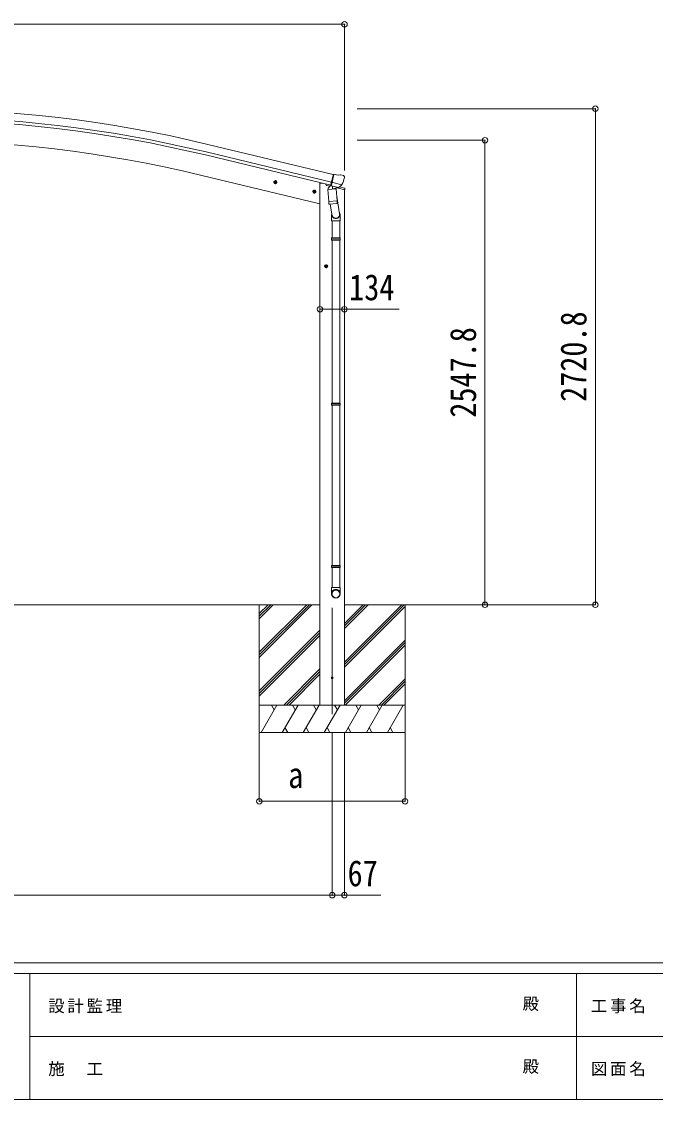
# Model space of a CAD drawing. Units: millimetres at full size. Extents: x -8385 to 8479, y -5853 to 5787.
# Drawn here: x -3447 to 31, y -5853 to 59 of the extents above; entities that cross this region are included whole.
import ezdxf
from ezdxf.enums import TextEntityAlignment as Align

# ---------------------------------------------------------------- set-up
doc = ezdxf.new("R2010")
doc.units = ezdxf.units.MM
doc.header["$LTSCALE"] = 30
doc.header["$PDMODE"] = 32
doc.header["$PDSIZE"] = 30
for name, color, linetype, lineweight in [('0-0_0', 7, 'Continuous', 9), ('0-1_本体', 4, 'Continuous', 9), ('0-2_部品', 7, 'Continuous', 9), ('0-8_PARTS2', 2, 'Continuous', 9), ('0-A_寸法', 6, 'Continuous', 9), ('F-0_240', 7, 'Continuous', 9)]:
    doc.layers.add(name, color=color, linetype=linetype, lineweight=lineweight)
doc.styles.add('ＭＳ ゴシック', font='')
doc.styles.get('ＭＳ ゴシック').set_extended_font_data('MS Gothic')

msp = doc.modelspace()

# ---------------------------------------------------------------- linework, layer by layer
at = {"layer": '0-0_0'}
for p, q in [((-6341.61, -3139.41), (-1809.6, -3139.41)), ((-2142.6, -3139.41), (-2142.6, -3839.41)), ((-2142.6, -3400.14), (-1881.87, -3139.41)), ((-2142.6, -3414.28), (-1867.72, -3139.41)), ((-2142.6, -3428.43), (-1853.58, -3139.41)), ((-2142.6, -3216.3), (-2065.71, -3139.41)), ((-2142.6, -3202.15), (-2079.86, -3139.41)), ((-2142.6, -3188.01), (-2093.99, -3139.41)), ((-1675.6, -3139.41), (-1254.43, -3139.41)), ((-1675.6, -3453.64), (-1361.37, -3139.41)), ((-1675.6, -3467.78), (-1347.22, -3139.41)), ((-1675.6, -3269.8), (-1545.21, -3139.41)), ((-1675.6, -3255.65), (-1559.36, -3139.41)), ((-1675.6, -3241.51), (-1573.5, -3139.41)), ((-1675.6, -3481.93), (-1342.6, -3148.93)), ((-1342.6, -3139.41), (-1342.6, -3839.41)), ((-2142.6, -3612.27), (-1809.6, -3279.28)), ((-2142.6, -3626.42), (-1809.6, -3293.42)), ((-2142.6, -3640.56), (-1809.6, -3307.56)), ((-1675.6, -3665.77), (-1342.6, -3332.78)), ((-1675.6, -3679.91), (-1342.6, -3346.92)), ((-1670.95, -3689.41), (-1342.6, -3361.06)), ((-2007.6, -3689.41), (-1809.6, -3491.41)), ((-1993.46, -3689.41), (-1809.6, -3505.55)), ((-1979.32, -3689.41), (-1809.6, -3519.69)), ((-1487.1, -3689.41), (-1342.6, -3544.91)), ((-1472.96, -3689.41), (-1342.6, -3559.05)), ((-1458.82, -3689.41), (-1342.6, -3573.19)), ((-1342.6, -3689.41), (-2142.6, -3689.41)), ((-2132.31, -3839.41), (-2045.7, -3689.41)), ((-2060.71, -3715.4), (-2075.71, -3689.41)), ((-2016.84, -3839.41), (-1930.23, -3689.41)), ((-1945.24, -3715.4), (-1960.24, -3689.41)), ((-1901.37, -3839.41), (-1814.76, -3689.41)), ((-1829.77, -3715.4), (-1844.77, -3689.41)), ((-1809.6, -3689.41), (-1675.6, -3689.41)), ((-1785.9, -3839.41), (-1699.29, -3689.41)), ((-1714.29, -3715.4), (-1729.3, -3689.41)), ((-1670.43, -3839.41), (-1583.82, -3689.41)), ((-1598.82, -3715.4), (-1613.83, -3689.41)), ((-1554.96, -3839.41), (-1468.35, -3689.41)), ((-1498.35, -3689.41), (-1483.35, -3715.4)), ((-1439.49, -3839.41), (-1352.88, -3689.41)), ((-2142.6, -3839.41), (-1342.6, -3839.41)), ((-2001.84, -3813.44), (-1986.84, -3839.41)), ((-1886.37, -3813.43), (-1871.37, -3839.41)), ((-1770.9, -3813.43), (-1755.9, -3839.41)), ((-1655.43, -3813.44), (-1640.43, -3839.41)), ((-1539.96, -3813.44), (-1524.96, -3839.41)), ((-1424.49, -3813.44), (-1409.49, -3839.41))]:
    msp.add_line(p, q, dxfattribs=at)
at = {"layer": '0-1_本体'}
for p, q in [((-1736.53, -779.16), (-2424.45, -614.01)), ((-1750.54, -837.5), (-2438.45, -672.35)), ((-1746.61, -821.14), (-2434.52, -655.98)), ((-1809.6, -939.53), (-2464.83, -782.23)), ((-1809.6, -826.41), (-1796.72, -826.41)), ((-1809.6, -826.41), (-1809.6, -3689.41)), ((-1733.28, -779.94), (-1747.28, -838.28)), ((-1733.28, -779.94), (-1736.53, -779.16)), ((-1747.28, -838.28), (-1750.54, -837.5)), ((-1675.6, -862.69), (-1675.6, -3689.41))]:
    msp.add_line(p, q, dxfattribs=at)
for radius in [7073, 7029.83, 7013, 6900]:
    msp.add_arc((-4075.61, -7491.58), radius, 76.5, 103.5, dxfattribs=at)
at = {"layer": '0-2_部品'}
for p, q in [((-2064.07, -819.32), (-2044.63, -823.98)), ((-2056.48, -814.45), (-2061.65, -819.9)), ((-2056.69, -831.37), (-2052.02, -811.93)), ((-2049.18, -816.21), (-2056.48, -814.45)), ((-2052.22, -828.85), (-2047.05, -823.4)), ((-2047.05, -823.4), (-2049.18, -816.21)), ((-1689.21, -835.37), (-1746.71, -821.57)), ((-1710.21, -783.75), (-1736.14, -777.53)), ((-1710.21, -783.75), (-1696.95, -781.05)), ((-1682.47, -784.24), (-1695.65, -781.08)), ((-1679.37, -786.49), (-1675.51, -792.79)), ((-1675.15, -795.07), (-1675.43, -796.22)), ((-1850.15, -870.67), (-1830.71, -875.34)), ((-1842.56, -865.81), (-1847.73, -871.26)), ((-1842.76, -882.73), (-1838.1, -863.28)), ((-1835.26, -867.56), (-1842.56, -865.81)), ((-1838.3, -880.2), (-1833.13, -874.76)), ((-1833.13, -874.76), (-1835.26, -867.56)), ((-1777.68, -830.99), (-1777.68, -834.24)), ((-1755.62, -843.48), (-1773.85, -839.1)), ((-1766.28, -860.93), (-1720.59, -857.73)), ((-1761.61, -927.76), (-1766.28, -860.93)), ((-1751.87, -839.16), (-1765.18, -854.48)), ((-1765.18, -854.48), (-1764.74, -860.82)), ((-1750.92, -839.09), (-1751.87, -839.16)), ((-1747.84, -841.57), (-1749.37, -841.2)), ((-1711.13, -850.38), (-1747.84, -841.57)), ((-1741.89, -843.39), (-1740.87, -858)), ((-1713.68, -852.39), (-1739.49, -858.82)), ((-1722.37, -854.55), (-1722.14, -857.84)), ((-1720.59, -857.73), (-1715.92, -924.57)), ((-1708.77, -850.85), (-1716.29, -849.05)), ((-1673.13, -863.29), (-1716.06, -852.98)), ((-1712.97, -850.6), (-1712.92, -851.35)), ((-1709.6, -850.74), (-1711.13, -850.38)), ((-1706.06, -850.28), (-1689.68, -835.79)), ((-1702.36, -847.01), (-1675.43, -853.48)), ((-1673.13, -856.39), (-1673.13, -863.29)), ((-1761.61, -927.76), (-1715.92, -924.57)), ((-1761.6, -927.76), (-1760.71, -940.46)), ((-1716.9, -939.17), (-1758.6, -942.09)), ((-1753.17, -941.71), (-1742.44, -1005.3)), ((-1717.65, -899.8), (-1701.74, -995.97)), ((-1715.06, -937.04), (-1715.93, -924.57)), ((-1715.46, -938.39), (-1715.45, -938.39)), ((-1745.59, -998.48), (-1745.59, -1033.13)), ((-1699.59, -1033.13), (-1699.59, -998.78)), ((-1745.59, -1033.13), (-1699.59, -1033.13)), ((-1743.59, -1033.13), (-1743.59, -1127.13)), ((-1701.59, -1033.13), (-1701.59, -1127.13)), ((-1745.59, -1129.13), (-1744.59, -1127.13)), ((-1745.59, -1129.13), (-1699.59, -1129.13)), ((-1745.59, -1129.13), (-1745.59, -1137.13)), ((-1745.59, -1137.13), (-1699.59, -1137.13)), ((-1745.59, -1137.13), (-1744.59, -1139.13)), ((-1744.59, -1127.13), (-1700.59, -1127.13)), ((-1744.59, -1139.13), (-1700.59, -1139.13)), ((-1743.59, -1139.13), (-1743.59, -2033.47)), ((-1701.59, -1139.13), (-1701.59, -2033.47)), ((-1699.59, -1129.13), (-1700.59, -1127.13)), ((-1785.8, -1283), (-1765.8, -1283)), ((-1779.55, -1276.5), (-1783.3, -1283)), ((-1772.04, -1276.5), (-1779.55, -1276.5)), ((-1775.8, -1293), (-1775.8, -1273)), ((-1768.29, -1283), (-1772.04, -1276.5)), ((-1772.04, -1289.5), (-1768.29, -1283)), ((-1745.59, -2035.47), (-1744.59, -2033.47)), ((-1745.59, -2035.47), (-1699.59, -2035.47)), ((-1745.59, -2035.47), (-1745.59, -2043.47)), ((-1745.59, -2043.47), (-1699.59, -2043.47)), ((-1745.59, -2043.47), (-1744.59, -2045.47)), ((-1744.59, -2033.47), (-1700.59, -2033.47)), ((-1744.59, -2045.47), (-1700.59, -2045.47)), ((-1743.59, -2045.47), (-1743.59, -2923.51)), ((-1701.59, -2045.47), (-1701.59, -2923.51)), ((-1699.59, -2035.47), (-1700.59, -2033.47)), ((-1745.59, -2925.51), (-1744.59, -2923.51)), ((-1745.59, -2925.51), (-1699.59, -2925.51)), ((-1745.59, -2925.51), (-1745.59, -2933.51)), ((-1745.59, -2933.51), (-1699.59, -2933.51)), ((-1745.59, -2933.51), (-1744.59, -2935.51)), ((-1744.59, -2923.51), (-1700.59, -2923.51)), ((-1744.59, -2935.51), (-1700.59, -2935.51)), ((-1743.59, -2935.51), (-1743.59, -3045.51)), ((-1701.59, -2935.51), (-1701.59, -3045.51)), ((-1699.59, -2925.51), (-1700.59, -2923.51)), ((-1745.59, -3079.65), (-1745.59, -3045.51)), ((-1745.59, -3045.51), (-1699.59, -3045.51)), ((-1699.59, -3079.65), (-1699.59, -3045.51))]:
    msp.add_line(p, q, dxfattribs=at)
for points in [[(-2061.65, -819.9), (-2059.52, -827.09), (-2052.22, -828.85)], [(-1741.57, -842.98), (-1751.29, -840.64), (-1736.14, -777.53)], [(-1847.73, -871.26), (-1845.6, -878.45), (-1838.3, -880.2)], [(-1741.57, -842.98), (-1741.33, -843.13), (-1716.57, -849.07), (-1716.29, -849.05)], [(-1688.94, -834.8), (-1689.52, -835.64), (-1689.68, -835.79)], [(-1699.59, -1129.13), (-1699.59, -1137.13), (-1700.59, -1139.13)], [(-1783.3, -1283), (-1779.55, -1289.5), (-1772.04, -1289.5)], [(-1699.59, -2035.47), (-1699.59, -2043.47), (-1700.59, -2045.47)], [(-1699.59, -2925.51), (-1699.59, -2933.51), (-1700.59, -2935.51)]]:
    msp.add_lwpolyline(points, dxfattribs=at)
for centre, radius in [((-2054.35, -821.65), 8.5), ((-2054.35, -821.65), 7.7), ((-2054.35, -821.65), 6.5), ((-1840.43, -873.01), 8.5), ((-1840.43, -873.01), 7.7), ((-1840.43, -873.01), 6.5), ((-1775.8, -1283), 8.5), ((-1775.8, -1283), 7.7), ((-1775.8, -1283), 6.5)]:
    msp.add_circle(centre, radius, dxfattribs=at)
at = {"layer": '0-2_部品', "color": 4}
msp.add_circle((-1742.6, -3539.41), 5, dxfattribs=at)
at = {"layer": '0-2_部品'}
for centre, radius, start, end in [((-1696.35, -783.99), 3, 76.5, 101.5), ((-1872.23, -748.97), 202.4, 334.90875, 346.5), ((-1683.63, -789.1), 5, 31.5, 76.5), ((-1772.68, -834.24), 5, 180, 256.5), ((-1749.25, -840.71), 0.5, 221.23754, 256.5), ((-1742.49, -843.47), 0.604, 7.79405, 79.40158), ((-1739.84, -857.85), 1.03, 188.03431, 289.96103), ((-1713.92, -851.42), 1, 284, 4), ((-1712.47, -850.57), 0.5, 76.5, 184), ((-1709.49, -850.26), 0.5, 256.5, 291.76246), ((-1676.13, -856.39), 3, 0, 76.5), ((-1758.74, -940.09), 2, 190.53157, 274), ((-1717.04, -937.18), 2, 274, 322.59038), ((-1717, -937.21), 1.95, 322.52234, 4.95983), ((-1729.59, -998.78), 30, 0, 2.54858)]:
    msp.add_arc(centre, radius, start, end, dxfattribs=at)
for centre, major_axis, ratio, start_param, end_param in [((-1678.07, -794.35), (1.57, -2.57), 0.99628, 0.7835347, 1.5707963), ((-1708.07, -847.93), (0.73, -2.92), 0.997631, 5.8041905, 5.8929484), ((-1708.1, -847.8), (-2.63, 3.16), 0.650902, 2.1145521, 2.1873627), ((-1708.05, -848.03), (0.73, -2.92), 0.997631, 5.965759, 6.7621801), ((-1722.59, -998.48), (-23, 0), 0.996195, 6.0000678, 10.0103449), ((-1722.59, -998.48), (-21, 0), 0.996195, 0.3319459, 3.3482706), ((-1722.59, -3077.91), (23, 0), 0.996195, 6.2831853, 9.424778), ((-1722.59, -3079.65), (23, 0), 0.996195, 6.2831853, 9.424778), ((-1722.59, -3079.65), (0, -23.43), 0.981806, 4.712389, 7.8539816)]:
    msp.add_ellipse(centre, major_axis=major_axis, ratio=ratio, start_param=start_param, end_param=end_param, dxfattribs=at)
msp.add_ellipse((-1722.59, -3079.65), major_axis=(-21, 0), ratio=0.996195, dxfattribs=at)
at = {"layer": '0-8_PARTS2', "color": 6}
msp.add_line((-6476.11, 44.47), (-1675.1, 44.47), dxfattribs=at)
at = {"layer": '0-8_PARTS2'}
msp.add_line((-1742.6, -3740.35), (-1742.6, -3156.4), dxfattribs=at)
at = {"layer": '0-A_寸法'}
for p, q in [((-1675.1, 44.47), (-1675.1, -757.86)), ((-298.52, -418.58), (-1604.95, -418.58)), ((-298.52, -3139.41), (-298.52, -418.58)), ((-904.5, -591.58), (-1604.95, -591.58)), ((-904.5, -3139.41), (-904.5, -591.58)), ((-1809.6, -1518.17), (-1675.6, -1518.17)), ((-1675.6, -1518.17), (-1375.6, -1518.17)), ((-904.5, -3139.41), (-1298.74, -3139.41)), ((-298.52, -3139.41), (-904.5, -3139.41)), ((-2142.6, -4217.32), (-2142.6, -3842.91)), ((-1742.6, -4732.3), (-1742.6, -3842.91)), ((-1675.6, -4732.3), (-1675.6, -3842.91)), ((-1342.6, -4217.32), (-1342.6, -3842.91)), ((-1342.6, -4217.32), (-2142.6, -4217.32)), ((-6408.61, -4732.3), (-1742.6, -4732.3)), ((-1742.6, -4732.3), (-1675.6, -4732.3)), ((-1675.6, -4732.3), (-1475.6, -4732.3))]:
    msp.add_line(p, q, dxfattribs=at)
for p in [(-1675.1, 44.47), (-298.52, -418.58), (-904.5, -591.58), (-1809.6, -1518.17), (-1675.6, -1518.17), (-904.5, -3139.41), (-298.52, -3139.41), (-2142.6, -4217.32), (-1342.6, -4217.32), (-1742.6, -4732.3), (-1675.6, -4732.3)]:
    msp.add_point(p, dxfattribs=at)
at = {"layer": 'F-0_240', "color": 5}
for p, q in [((-8385.45, -5102.66), (8054.55, -5102.66)), ((-8385.45, -5162.66), (5387.79, -5162.66)), ((-3402.21, -5162.66), (-3402.21, -5852.66)), ((-402.21, -5162.66), (-402.21, -5852.66)), ((-3402.21, -5507.66), (2747.79, -5507.66)), ((-8385.45, -5852.66), (8054.55, -5852.66))]:
    msp.add_line(p, q, dxfattribs=at)

# ---------------------------------------------------------------- texts
at = {"layer": '0-A_寸法', "color": 7, "style": 'ＭＳ ゴシック', "width": 0.85}
for s, p in [('134', (-1649.35, -1512.17)), ('a', (-1983.85, -4187.32)), ('67', (-1658.1, -4726.3))]:
    msp.add_text(s, height=143, dxfattribs=at).set_placement(p, align=Align.BOTTOM_LEFT)
for s, p in [('2720.8', (-304.52, -2026.5)), ('2547.8', (-910.5, -2113))]:
    msp.add_text(s, height=143, rotation=90, dxfattribs=at).set_placement(p, align=Align.BOTTOM_LEFT)
at = {"layer": 'F-0_240', "style": 'ＭＳ ゴシック'}
for p in [(-697.92, -5380.16), (-697.92, -5725.16)]:
    msp.add_text('殿', height=65.98, dxfattribs=at).set_placement(p, align=Align.BOTTOM_LEFT)
at = {"layer": 'F-0_240', "char_height": 65.98, "attachment_point": 7, "style": 'ＭＳ ゴシック'}
for s, insert in [('\\T1.17;設計監理', (-3300.89, -5380.16)), ('\\T1.17;工事名', (-323.11, -5380.16)), ('\\T1.17;施\u3000工', (-3300.89, -5725.16)), ('\\T1.17;図面名', (-323.11, -5725.16))]:
    msp.add_mtext(s, dxfattribs=dict(at, insert=insert))

doc.saveas('drawing.dxf')
